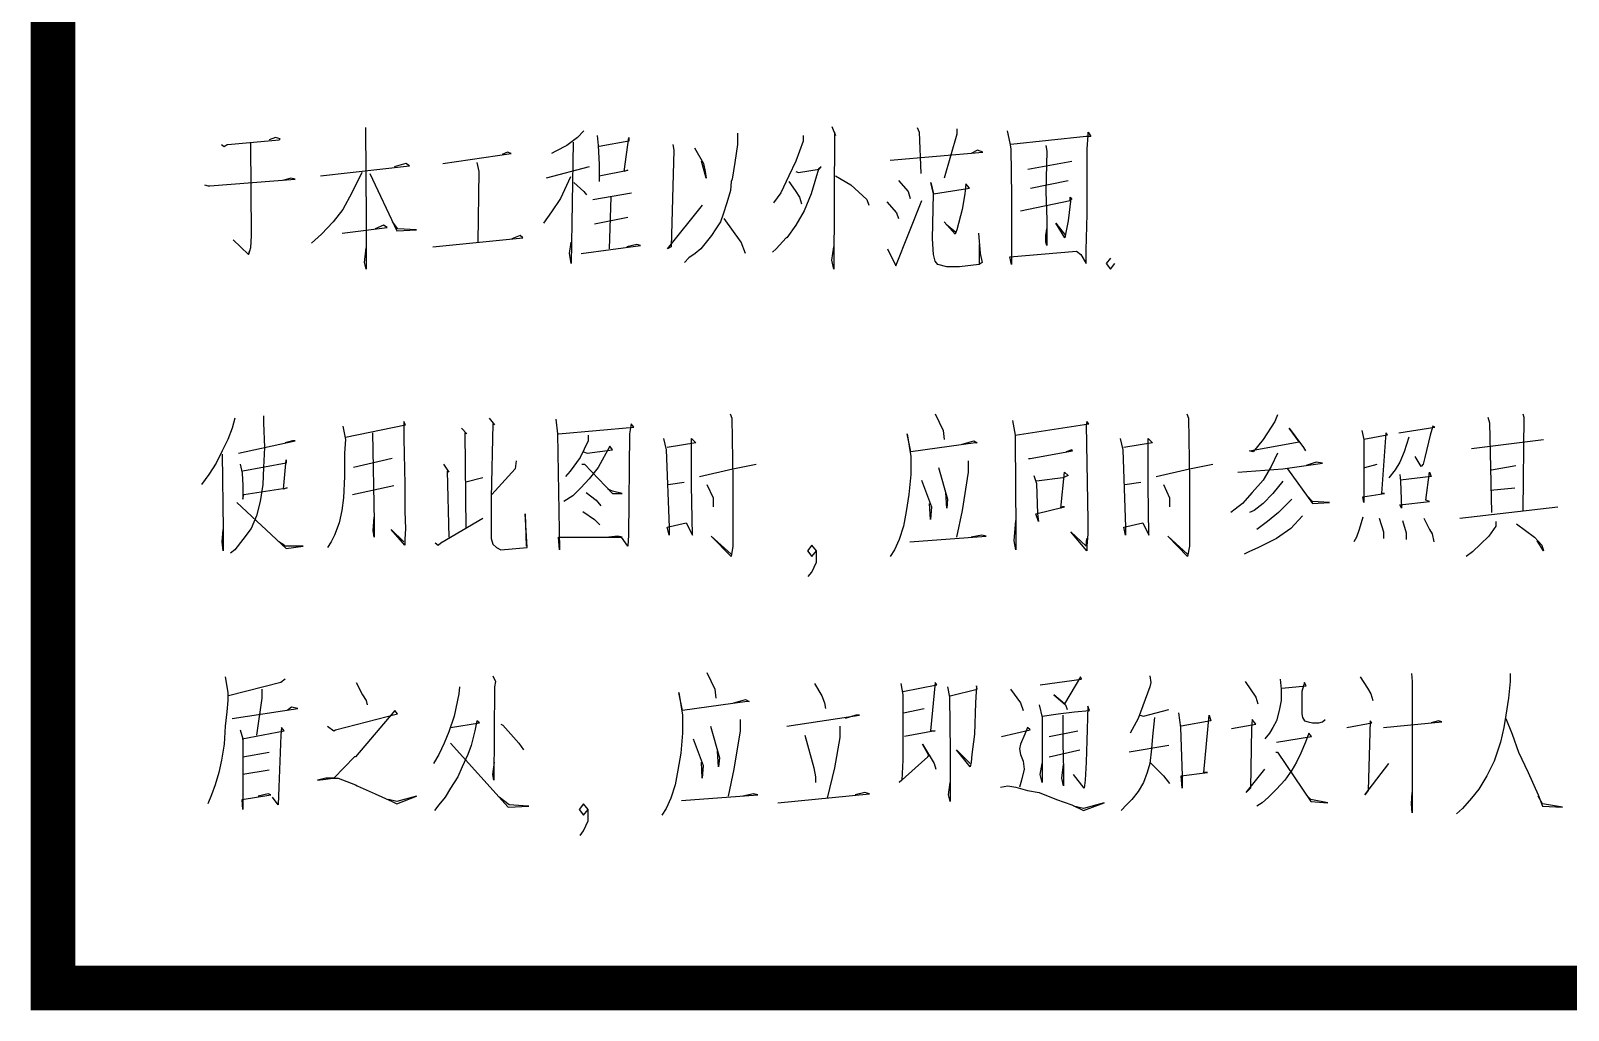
# Model space of a CAD drawing. Extents: x 39560 to 217760, y -140239 to 277665.
# Drawn here: x 136469 to 139986, y -77298 to -75058 of the extents above; entities that cross this region are included whole.
import ezdxf

# ---------------------------------------------------------------- set-up
doc = ezdxf.new("R2010")
doc.units = 0
doc.header["$LTSCALE"] = 1000
doc.header["$MEASUREMENT"] = 0
doc.layers.add('PUB_TITLE', color=4, linetype='Continuous')

msp = doc.modelspace()

# ---------------------------------------------------------------- linework, layer by layer
at = {"layer": 'PUB_TITLE'}
for p, q in [((136519.763, -50225.176), (136519.763, -77247.081)), ((137028.771, -75302.462), (137014.379, -75307.602)), ((137039.052, -75305.032), (137028.771, -75302.462)), ((137234.378, -75279.331), (137236.434, -75490.078)), ((137719.609, -75302.462), (137694.936, -75320.452)), ((137734.001, -75287.041), (137719.609, -75302.462)), ((137764.842, -75297.322), (137766.898, -75320.452)), ((137826.524, -75379.564), (137836.804, -75302.462)), ((137836.804, -75302.462), (137836.804, -75310.172)), ((138085.588, -75292.182), (138085.588, -75312.742)), ((138235.68, -75297.322), (138235.68, -75310.172)), ((138301.474, -75276.761), (138309.699, -75297.322)), ((138307.643, -75289.611), (138305.587, -75603.161)), ((138309.699, -75297.322), (138307.643, -75289.611)), ((138496.8, -75279.331), (138500.912, -75289.611)), ((138500.912, -75289.611), (138505.025, -75384.704)), ((138587.267, -75294.752), (138558.482, -75394.985)), ((138587.267, -75281.901), (138587.267, -75294.752)), ((138702.407, -75287.041), (138708.575, -75315.312)), ((138883.34, -75299.892), (138710.631, -75317.882)), ((138893.621, -75299.892), (138883.34, -75299.892)), ((138885.396, -75328.163), (138887.452, -75297.322)), ((138887.452, -75289.611), (138893.621, -75299.892)), ((138887.452, -75297.322), (138887.452, -75289.611)), ((136905.408, -75317.882), (136911.576, -75323.022)), ((136911.576, -75323.022), (136917.744, -75317.882)), ((136917.744, -75317.882), (136919.8, -75317.882)), ((136919.8, -75317.882), (137036.996, -75307.602)), ((136971.202, -75315.312), (136973.258, -75526.059)), ((137036.996, -75307.602), (137039.052, -75305.032)), ((137559.236, -75335.873), (137546.899, -75341.013)), ((137567.46, -75338.443), (137559.236, -75335.873)), ((137670.263, -75333.303), (137659.983, -75338.443)), ((137694.936, -75320.452), (137670.263, -75333.303)), ((137709.328, -75312.742), (137705.216, -75590.311)), ((137766.898, -75320.452), (137768.954, -75364.144)), ((137836.804, -75310.172), (137768.954, -75323.022)), ((137939.607, -75330.733), (137933.439, -75551.759)), ((137937.551, -75317.882), (137939.607, -75330.733)), ((137986.897, -75325.593), (138007.457, -75361.574)), ((138085.588, -75317.882), (138079.42, -75359.004)), ((138085.588, -75312.742), (138085.588, -75317.882)), ((138235.68, -75310.172), (138219.232, -75356.434)), ((138435.118, -75353.863), (138646.893, -75335.873)), ((138634.557, -75330.733), (138620.164, -75338.443)), ((138646.893, -75335.873), (138634.557, -75330.733)), ((138708.575, -75315.312), (138710.631, -75328.163)), ((138710.631, -75328.163), (138712.687, -75436.106)), ((138790.817, -75320.452), (138792.873, -75333.303)), ((138792.873, -75333.303), (138790.817, -75425.826)), ((138885.396, -75407.835), (138885.396, -75328.163)), ((137131.575, -75389.845), (137335.125, -75366.714)), ((137326.901, -75361.574), (137300.172, -75369.284)), ((137335.125, -75366.714), (137326.901, -75361.574)), ((137411.199, -75361.574), (137567.46, -75338.443)), ((137489.329, -75359.004), (137493.442, -75379.564)), ((137746.337, -75369.284), (137647.646, -75394.985)), ((137768.954, -75364.144), (137768.954, -75402.695)), ((138013.626, -75394.985), (138003.345, -75356.434)), ((138007.457, -75361.574), (138011.569, -75379.564)), ((138079.42, -75359.004), (138073.251, -75397.555)), ((138219.232, -75356.434), (138202.783, -75389.845)), ((138276.802, -75369.284), (138270.633, -75374.424)), ((138272.689, -75374.424), (138276.802, -75369.284)), ((138749.696, -75374.424), (138850.443, -75356.434)), ((136878.679, -75412.975), (137074.005, -75397.555)), ((137063.724, -75394.985), (137045.22, -75400.125)), ((137074.005, -75397.555), (137063.724, -75394.985)), ((137226.153, -75382.134), (137203.537, -75428.396)), ((137244.658, -75384.704), (137306.34, -75515.778)), ((137493.442, -75379.564), (137491.386, -75541.479)), ((137703.16, -75392.415), (137680.543, -75441.246)), ((137711.384, -75405.265), (137734.001, -75425.826)), ((137768.954, -75389.845), (137834.748, -75376.994)), ((137834.748, -75376.994), (137826.524, -75379.564)), ((138011.569, -75379.564), (138013.626, -75394.985)), ((138071.195, -75402.695), (138069.139, -75423.256)), ((138073.251, -75397.555), (138071.195, -75402.695)), ((138202.783, -75389.845), (138184.279, -75428.396)), ((138202.783, -75402.695), (138217.176, -75423.256)), ((138219.232, -75379.564), (138225.4, -75382.134)), ((138225.4, -75382.134), (138272.689, -75374.424)), ((138270.633, -75374.424), (138254.185, -75430.966)), ((138309.699, -75389.845), (138344.652, -75410.405)), ((138453.623, -75400.125), (138476.24, -75425.826)), ((138527.641, -75405.265), (138533.809, -75430.966)), ((138533.809, -75430.966), (138527.641, -75405.265)), ((138607.828, -75407.835), (138605.772, -75430.966)), ((138616.052, -75418.115), (138607.828, -75407.835)), ((138755.864, -75418.115), (138842.219, -75400.125)), ((138885.396, -75477.227), (138885.396, -75407.835)), ((136866.342, -75410.405), (136874.567, -75412.975)), ((136874.567, -75412.975), (136878.679, -75412.975)), ((137203.537, -75428.396), (137182.976, -75466.947)), ((137680.543, -75441.246), (137659.983, -75472.087)), ((137734.001, -75425.826), (137740.169, -75433.536)), ((137754.562, -75443.816), (137842.972, -75428.396)), ((137795.683, -75438.676), (137791.571, -75556.9)), ((138069.139, -75423.256), (138060.915, -75451.526)), ((138184.279, -75428.396), (138167.83, -75451.526)), ((138217.176, -75423.256), (138227.456, -75438.676)), ((138227.456, -75438.676), (138231.568, -75454.096)), ((138254.185, -75430.966), (138237.736, -75469.517)), ((138344.652, -75410.405), (138381.661, -75443.816)), ((138476.24, -75425.826), (138480.352, -75441.246)), ((138531.753, -75533.769), (138533.809, -75430.966)), ((138533.809, -75430.966), (138616.052, -75418.115)), ((138605.772, -75430.966), (138599.604, -75466.947)), ((138712.687, -75436.106), (138712.687, -75515.778)), ((138790.817, -75425.826), (138792.873, -75490.078)), ((138848.387, -75441.246), (138842.219, -75492.648)), ((138846.331, -75438.676), (138850.443, -75443.816)), ((138846.331, -75446.386), (138846.331, -75438.676)), ((138850.443, -75443.816), (138848.387, -75441.246)), ((137182.976, -75466.947), (137160.359, -75495.218)), ((137659.983, -75472.087), (137641.478, -75497.788)), ((137925.215, -75556.9), (138005.401, -75456.667)), ((138052.691, -75477.227), (138046.523, -75495.218)), ((138060.915, -75451.526), (138052.691, -75477.227)), ((138237.736, -75469.517), (138219.232, -75502.928)), ((138381.661, -75443.816), (138385.773, -75456.667)), ((138426.894, -75448.956), (138449.511, -75474.657)), ((138447.455, -75595.451), (138507.081, -75446.386)), ((138449.511, -75474.657), (138453.623, -75487.508)), ((138599.604, -75466.947), (138587.267, -75513.208)), ((138733.248, -75469.517), (138846.331, -75446.386)), ((138883.34, -75559.47), (138885.396, -75477.227)), ((137160.359, -75495.218), (137133.631, -75523.489)), ((137180.92, -75520.919), (137283.723, -75508.068)), ((137236.434, -75490.078), (137236.434, -75603.161)), ((137275.499, -75502.928), (137256.994, -75510.638)), ((137283.723, -75508.068), (137275.499, -75502.928)), ((137308.396, -75510.638), (137296.06, -75495.218)), ((137306.34, -75515.778), (137351.573, -75513.208)), ((137351.573, -75513.208), (137308.396, -75510.638)), ((137834.748, -75484.937), (137758.674, -75500.358)), ((138036.242, -75510.638), (138025.962, -75526.059)), ((138046.523, -75495.218), (138036.242, -75510.638)), ((138093.812, -75541.479), (138054.747, -75487.508)), ((138219.232, -75502.928), (138198.671, -75531.199)), ((138583.155, -75523.489), (138558.482, -75495.218)), ((138562.594, -75500.358), (138585.211, -75518.348)), ((138587.267, -75513.208), (138583.155, -75523.489)), ((138790.817, -75526.059), (138792.873, -75510.638)), ((138792.873, -75490.078), (138792.873, -75549.189)), ((138813.434, -75497.788), (138836.051, -75526.059)), ((138833.995, -75531.199), (138813.434, -75497.788)), ((138842.219, -75492.648), (138836.051, -75523.489)), ((136932.136, -75536.339), (136967.089, -75569.75)), ((136967.089, -75569.75), (136932.136, -75536.339)), ((136973.258, -75526.059), (136971.202, -75554.33)), ((137133.631, -75523.489), (137111.014, -75544.049)), ((137388.582, -75551.759), (137594.189, -75531.199)), ((137588.021, -75526.059), (137569.516, -75533.769)), ((137594.189, -75531.199), (137588.021, -75526.059)), ((137701.104, -75567.18), (137705.216, -75541.479)), ((137855.309, -75546.619), (137832.692, -75551.759)), ((137863.533, -75549.189), (137855.309, -75546.619)), ((138013.626, -75541.479), (138001.289, -75556.9)), ((138025.962, -75526.059), (138013.626, -75541.479)), ((138104.092, -75567.18), (138093.812, -75541.479)), ((138196.615, -75531.199), (138173.998, -75556.9)), ((138198.671, -75531.199), (138196.615, -75531.199)), ((138533.809, -75569.75), (138531.753, -75533.769)), ((138636.613, -75520.919), (138640.725, -75567.18)), ((138638.669, -75546.619), (138638.669, -75590.311)), ((138712.687, -75515.778), (138712.687, -75592.881)), ((138790.817, -75541.479), (138790.817, -75526.059)), ((138792.873, -75549.189), (138790.817, -75541.479)), ((138836.051, -75523.489), (138833.995, -75531.199)), ((136971.202, -75554.33), (136967.089, -75569.75)), ((136967.089, -75569.75), (136969.146, -75562.04)), ((137232.322, -75587.741), (137236.434, -75554.33)), ((137705.216, -75590.311), (137701.104, -75567.18)), ((137727.833, -75567.18), (137863.533, -75549.189)), ((137933.439, -75551.759), (137925.215, -75556.9)), ((137974.56, -75577.46), (137964.28, -75587.741)), ((137988.953, -75567.18), (137974.56, -75577.46)), ((138001.289, -75556.9), (137988.953, -75567.18)), ((138173.998, -75556.9), (138165.774, -75564.61)), ((138301.474, -75582.6), (138305.587, -75551.759)), ((138305.587, -75603.161), (138301.474, -75582.6)), ((138428.95, -75556.9), (138447.455, -75595.451)), ((138537.922, -75585.171), (138533.809, -75569.75)), ((138640.725, -75567.18), (138644.837, -75587.741)), ((138708.575, -75574.89), (138860.724, -75562.04)), ((138712.687, -75592.881), (138708.575, -75574.89)), ((138860.724, -75562.04), (138871.004, -75569.75)), ((138871.004, -75569.75), (138883.34, -75590.311)), ((138883.34, -75590.311), (138883.34, -75559.47)), ((138938.617, -75578.053), (138928.574, -75590.607)), ((137236.434, -75603.161), (137232.322, -75587.741)), ((138544.09, -75592.881), (138537.922, -75585.171)), ((138564.65, -75598.021), (138544.09, -75592.881)), ((138593.435, -75598.021), (138564.65, -75598.021)), ((138638.669, -75592.881), (138593.435, -75598.021)), ((138644.837, -75587.741), (138638.669, -75592.881)), ((138928.574, -75590.607), (138938.617, -75603.161)), ((138938.617, -75603.161), (138948.66, -75590.607)), ((138068.658, -75933.797), (138072.77, -75944.077)), ((138537.44, -75933.797), (138555.945, -75972.348)), ((139113.138, -75933.797), (139117.25, -75944.077)), ((139882.106, -75933.797), (139884.162, -75941.507)), ((136929.599, -75967.208), (136919.319, -75992.909)), ((136935.767, -75944.077), (136929.599, -75967.208)), ((137001.561, -75938.937), (137001.561, -75954.358)), ((137001.561, -75954.358), (137003.617, -76010.9)), ((137182.495, -75962.068), (137188.663, -75992.909)), ((137188.663, -75987.769), (137326.419, -75959.498)), ((137322.307, -75951.788), (137322.307, -75990.339)), ((137326.419, -75959.498), (137322.307, -75951.788)), ((137453.895, -75967.208), (137466.232, -75980.059)), ((137517.633, -75944.077), (137529.97, -75959.498)), ((137525.857, -75956.928), (137521.745, -76126.553)), ((137529.97, -75959.498), (137525.857, -75956.928)), ((137669.782, -75946.648), (137673.894, -75980.059)), ((137675.95, -75980.059), (137848.659, -75964.638)), ((137842.491, -75956.928), (137838.379, -75980.059)), ((137848.659, -75964.638), (137842.491, -75956.928)), ((138072.77, -75944.077), (138074.826, -76085.432)), ((138714.262, -75949.218), (138720.43, -75982.629)), ((138720.43, -75982.629), (138889.027, -75956.928)), ((138884.915, -75951.788), (138882.859, -75959.498)), ((138882.859, -75959.498), (138886.971, -76177.955)), ((138889.027, -75956.928), (138884.915, -75951.788)), ((139117.25, -75944.077), (139119.306, -76085.432)), ((139314.632, -75951.788), (139287.903, -75992.909)), ((139320.8, -75936.367), (139314.632, -75951.788)), ((139347.529, -75967.208), (139380.426, -76010.9)), ((139370.146, -75998.049), (139347.529, -75967.208)), ((139598.369, -75977.488), (139680.611, -75964.638)), ((139676.499, -75962.068), (139670.331, -75982.629)), ((139680.611, -75964.638), (139676.499, -75962.068)), ((139801.919, -75941.507), (139806.031, -75954.358)), ((139806.031, -75954.358), (139810.143, -76159.964)), ((139884.162, -75941.507), (139882.106, -76154.824)), ((136919.319, -75992.909), (136906.982, -76018.61)), ((136943.992, -76023.75), (137073.524, -75995.479)), ((137067.355, -75995.479), (137050.907, -76000.619)), ((137073.524, -75995.479), (137067.355, -75995.479)), ((137188.663, -75992.909), (137186.607, -76023.75)), ((137250.345, -75977.488), (137254.457, -76180.525)), ((137322.307, -75990.339), (137324.363, -76095.712)), ((137462.119, -75977.488), (137464.176, -76195.945)), ((137466.232, -75980.059), (137462.119, -75977.488)), ((137673.894, -75980.059), (137678.006, -76244.777)), ((137743.8, -75995.479), (137725.296, -76034.03)), ((137743.8, -75982.629), (137743.8, -75995.479)), ((137838.379, -75980.059), (137836.323, -76211.366)), ((137916.509, -75990.339), (137922.678, -76016.04)), ((137990.528, -76000.619), (137924.734, -76010.9)), ((137980.247, -75990.339), (137990.528, -76000.619)), ((137980.247, -76098.282), (137980.247, -75990.339)), ((138473.702, -75980.059), (138481.927, -76031.46)), ((138481.927, -76021.18), (138473.702, -75980.059)), ((138629.963, -76000.619), (138481.927, -76021.18)), ((138555.945, -75972.348), (138558.001, -75992.909)), ((138599.122, -76003.189), (138625.851, -75995.479)), ((138625.851, -75995.479), (138634.075, -76000.619)), ((138634.075, -76000.619), (138629.963, -76000.619)), ((138720.43, -75982.629), (138720.43, -75992.909)), ((138720.43, -75992.909), (138722.486, -76201.085)), ((138960.989, -75990.339), (138967.158, -76016.04)), ((139035.008, -76000.619), (138969.214, -76010.9)), ((139024.727, -75990.339), (139035.008, -76000.619)), ((139024.727, -76098.282), (139024.727, -75990.339)), ((139257.062, -76018.61), (139370.146, -75998.049)), ((139287.903, -75992.909), (139265.287, -76021.18)), ((139514.07, -75972.348), (139518.182, -75992.909)), ((139571.64, -75982.629), (139518.182, -75992.909)), ((139518.182, -75992.909), (139518.182, -76067.441)), ((139559.304, -76116.273), (139569.584, -75977.488)), ((139569.584, -75977.488), (139571.64, -75982.629)), ((139620.986, -75987.769), (139610.705, -76021.18)), ((139670.331, -75982.629), (139657.995, -76034.03)), ((139764.91, -76013.47), (139929.395, -75992.909)), ((136906.982, -76018.61), (136892.59, -76046.881)), ((136906.982, -76026.32), (136909.039, -76198.515)), ((137003.617, -76010.9), (137001.561, -76057.161)), ((137046.795, -76105.992), (137052.963, -76039.17)), ((137052.963, -76039.17), (137052.963, -76046.881)), ((137186.607, -76023.75), (137186.607, -76077.722)), ((137295.578, -76036.6), (137207.168, -76057.161)), ((137725.296, -76034.03), (137702.679, -76064.871)), ((137733.52, -76021.18), (137741.744, -76023.75)), ((137741.744, -76023.75), (137799.314, -76016.04)), ((137793.146, -76008.329), (137766.417, -76057.161)), ((137799.314, -76016.04), (137793.146, -76008.329)), ((137922.678, -76016.04), (137928.846, -76193.375)), ((138481.927, -76031.46), (138481.927, -76072.581)), ((138751.271, -76036.6), (138755.383, -76036.6)), ((138755.383, -76036.6), (138852.018, -76018.61)), ((138849.962, -76016.04), (138837.626, -76021.18)), ((138852.018, -76018.61), (138849.962, -76016.04)), ((138967.158, -76016.04), (138973.326, -76193.375)), ((139265.287, -76021.18), (139257.062, -76018.61)), ((139320.8, -76023.75), (139306.408, -76054.591)), ((139380.426, -76010.9), (139384.538, -76018.61)), ((139610.705, -76021.18), (139600.425, -76044.311)), ((139649.771, -76054.591), (139635.378, -76031.46)), ((139657.995, -76034.03), (139653.883, -76049.451)), ((136876.142, -76072.581), (136859.693, -76095.712)), ((136892.59, -76046.881), (136876.142, -76072.581)), ((136948.104, -76049.451), (136952.216, -76070.011)), ((136952.216, -76070.011), (136954.272, -76098.282)), ((137052.963, -76046.881), (136954.272, -76064.871)), ((137001.561, -76057.161), (136999.505, -76095.712)), ((137412.774, -76049.451), (137425.11, -76067.441)), ((137420.998, -76064.871), (137425.11, -76216.506)), ((137425.11, -76067.441), (137420.998, -76064.871)), ((137577.259, -76059.731), (137523.801, -76118.843)), ((137579.315, -76041.74), (137577.259, -76059.731)), ((137702.679, -76064.871), (137692.399, -76077.722)), ((137729.408, -76049.451), (137735.576, -76049.451)), ((137735.576, -76049.451), (137799.314, -76116.273)), ((137766.417, -76057.161), (137745.856, -76082.862)), ((137998.752, -76077.722), (138074.826, -76059.731)), ((138074.826, -76059.731), (138128.284, -76049.451)), ((138481.927, -76072.581), (138477.815, -76118.843)), ((138545.665, -76057.161), (138566.225, -76129.123)), ((138613.515, -76067.441), (138599.122, -76154.824)), ((138613.515, -76041.74), (138613.515, -76067.441)), ((138763.607, -76075.151), (138769.776, -76093.142)), ((138825.289, -76149.684), (138833.514, -76067.441)), ((138841.738, -76075.151), (138829.401, -76080.292)), ((138833.514, -76067.441), (138841.738, -76075.151)), ((139043.232, -76077.722), (139119.306, -76059.731)), ((139119.306, -76059.731), (139172.764, -76049.451)), ((139230.334, -76067.441), (139333.137, -76059.731)), ((139306.408, -76054.591), (139287.903, -76085.432)), ((139333.137, -76059.731), (139423.604, -76046.881)), ((139343.417, -76059.731), (139400.987, -76139.403)), ((139409.211, -76044.311), (139386.594, -76052.021)), ((139423.604, -76046.881), (139409.211, -76044.311)), ((139518.182, -76067.441), (139518.182, -76136.833)), ((139520.239, -76057.161), (139549.023, -76049.451)), ((139590.145, -76062.301), (139575.752, -76080.292)), ((139600.425, -76044.311), (139590.145, -76062.301)), ((139600.425, -76072.581), (139602.481, -76088.002)), ((139653.883, -76049.451), (139649.771, -76054.591)), ((139660.051, -76131.693), (139668.275, -76067.441)), ((139668.275, -76067.441), (139672.387, -76077.722)), ((139810.143, -76062.301), (139865.657, -76052.021)), ((136954.272, -76098.282), (136954.272, -76129.123)), ((136956.328, -76118.843), (137055.019, -76103.422)), ((136999.505, -76095.712), (136993.337, -76134.263)), ((137055.019, -76103.422), (137046.795, -76105.992)), ((137186.607, -76077.722), (137184.551, -76126.553)), ((137205.112, -76118.843), (137299.691, -76098.282)), ((137324.363, -76095.712), (137324.363, -76149.684)), ((137503.241, -76080.292), (137464.176, -76090.572)), ((137727.352, -76103.422), (137708.847, -76121.413)), ((137745.856, -76082.862), (137727.352, -76103.422)), ((137799.314, -76111.133), (137789.034, -76105.992)), ((137821.931, -76116.273), (137799.314, -76111.133)), ((137926.79, -76095.712), (137963.799, -76090.572)), ((137982.303, -76211.366), (137980.247, -76098.282)), ((138015.2, -76095.712), (138029.593, -76126.553)), ((138074.826, -76085.432), (138074.826, -76172.814)), ((138506.599, -76085.432), (138529.216, -76147.114)), ((138829.401, -76080.292), (138769.776, -76088.002)), ((138769.776, -76093.142), (138771.832, -76162.534)), ((138971.27, -76095.712), (139008.279, -76090.572)), ((139026.783, -76211.366), (139024.727, -76098.282)), ((139059.68, -76095.712), (139074.073, -76126.553)), ((139119.306, -76085.432), (139119.306, -76172.814)), ((139287.903, -76085.432), (139263.231, -76113.703)), ((139333.137, -76088.002), (139310.52, -76116.273)), ((139672.387, -76077.722), (139602.481, -76085.432)), ((139602.481, -76088.002), (139604.537, -76149.684)), ((139808.087, -76108.563), (139863.601, -76103.422)), ((136939.879, -76136.833), (137052.963, -76242.207)), ((136954.272, -76129.123), (136956.328, -76118.843)), ((136993.337, -76134.263), (136985.113, -76167.674)), ((137184.551, -76126.553), (137180.439, -76154.824)), ((137521.745, -76126.553), (137521.745, -76198.515)), ((137708.847, -76121.413), (137688.286, -76134.263)), ((137739.688, -76113.703), (137762.305, -76131.693)), ((137762.305, -76131.693), (137772.585, -76144.544)), ((137799.314, -76116.273), (137821.931, -76116.273)), ((138029.593, -76126.553), (138029.593, -76147.114)), ((138477.815, -76118.843), (138471.646, -76157.394)), ((138527.16, -76175.385), (138525.104, -76139.403)), ((138564.169, -76149.684), (138562.113, -76113.703)), ((138566.225, -76129.123), (138564.169, -76149.684)), ((139074.073, -76126.553), (139074.073, -76147.114)), ((139240.614, -76139.403), (139224.165, -76152.254)), ((139263.231, -76113.703), (139240.614, -76139.403)), ((139287.903, -76139.403), (139267.343, -76154.824)), ((139310.52, -76116.273), (139287.903, -76139.403)), ((139353.697, -76129.123), (139322.857, -76159.964)), ((139400.987, -76134.263), (139388.651, -76121.413)), ((139440.052, -76136.833), (139400.987, -76134.263)), ((139400.987, -76139.403), (139440.052, -76136.833)), ((139516.126, -76123.983), (139565.472, -76116.273)), ((139518.182, -76136.833), (139516.126, -76123.983)), ((139565.472, -76116.273), (139559.304, -76116.273)), ((139600.425, -76141.974), (139668.275, -76134.263)), ((139604.537, -76149.684), (139600.425, -76141.974)), ((139668.275, -76134.263), (139660.051, -76131.693)), ((136985.113, -76167.674), (136972.776, -76195.945)), ((137180.439, -76154.824), (137174.271, -76183.095)), ((137252.401, -76201.085), (137254.457, -76170.244)), ((137254.457, -76180.525), (137254.457, -76216.506)), ((137324.363, -76149.684), (137324.363, -76157.394)), ((137324.363, -76157.394), (137326.419, -76195.945)), ((137406.606, -76229.356), (137503.241, -76172.814)), ((137599.876, -76162.534), (137601.932, -76237.066)), ((137603.988, -76239.637), (137599.876, -76162.534)), ((137731.464, -76157.394), (137758.193, -76175.385)), ((137758.193, -76175.385), (137770.529, -76188.235)), ((138074.826, -76172.814), (138074.826, -76237.066)), ((138471.646, -76157.394), (138465.478, -76190.805)), ((138529.216, -76147.114), (138527.16, -76175.385)), ((138599.122, -76154.824), (138586.786, -76216.506)), ((138718.374, -76224.216), (138722.486, -76177.955)), ((138767.719, -76162.534), (138833.514, -76147.114)), ((138773.888, -76180.525), (138767.719, -76162.534)), ((138771.832, -76162.534), (138773.888, -76180.525)), ((138829.401, -76147.114), (138825.289, -76149.684)), ((138833.514, -76147.114), (138829.401, -76147.114)), ((138886.971, -76177.955), (138886.971, -76185.665)), ((139119.306, -76172.814), (139119.306, -76237.066)), ((139224.165, -76152.254), (139213.885, -76159.964)), ((139267.343, -76154.824), (139257.062, -76159.964)), ((139298.184, -76180.525), (139273.511, -76198.515)), ((139322.857, -76159.964), (139298.184, -76180.525)), ((139378.37, -76167.674), (139351.641, -76195.945)), ((139516.126, -76170.244), (139507.902, -76198.515)), ((139553.136, -76172.814), (139563.416, -76203.655)), ((139606.593, -76177.955), (139614.817, -76206.226)), ((139655.939, -76172.814), (139668.275, -76198.515)), ((139738.181, -76172.814), (139962.292, -76147.114)), ((139820.424, -76180.525), (139820.424, -76190.805)), ((136906.982, -76226.786), (136909.039, -76198.515)), ((136909.039, -76198.515), (136909.039, -76247.347)), ((136972.776, -76195.945), (136954.272, -76221.646)), ((137163.99, -76211.366), (137155.766, -76226.786)), ((137174.271, -76183.095), (137163.99, -76211.366)), ((137254.457, -76216.506), (137252.401, -76201.085)), ((137293.522, -76198.515), (137322.307, -76226.786)), ((137324.363, -76234.496), (137293.522, -76198.515)), ((137326.419, -76195.945), (137324.363, -76221.646)), ((137521.745, -76198.515), (137521.745, -76219.076)), ((137675.95, -76216.506), (137821.931, -76216.506)), ((137678.006, -76244.777), (137675.95, -76216.506)), ((137811.65, -76213.936), (137791.09, -76216.506)), ((137821.931, -76216.506), (137811.65, -76213.936)), ((137834.267, -76237.066), (137819.874, -76216.506)), ((137836.323, -76211.366), (137834.267, -76237.066)), ((137924.734, -76193.375), (137967.911, -76183.095)), ((137928.846, -76211.366), (137924.734, -76193.375)), ((137928.846, -76193.375), (137928.846, -76211.366)), ((137967.911, -76183.095), (137982.303, -76211.366)), ((138025.481, -76213.936), (138070.714, -76255.057)), ((138070.714, -76260.197), (138025.481, -76213.936)), ((138465.478, -76190.805), (138455.198, -76221.646)), ((138479.871, -76226.786), (138654.636, -76213.936)), ((138644.356, -76211.366), (138619.683, -76216.506)), ((138654.636, -76213.936), (138644.356, -76211.366)), ((138722.486, -76201.085), (138722.486, -76244.777)), ((138847.906, -76203.655), (138882.859, -76237.066)), ((138884.915, -76247.347), (138847.906, -76203.655)), ((138886.971, -76208.796), (138884.915, -76237.066)), ((138886.971, -76185.665), (138886.971, -76208.796)), ((138969.214, -76193.375), (139012.391, -76183.095)), ((138973.326, -76211.366), (138969.214, -76193.375)), ((138973.326, -76193.375), (138973.326, -76211.366)), ((139012.391, -76183.095), (139026.783, -76211.366)), ((139069.961, -76213.936), (139115.194, -76255.057)), ((139115.194, -76260.197), (139069.961, -76213.936)), ((139351.641, -76195.945), (139318.744, -76219.076)), ((139501.734, -76216.506), (139495.566, -76226.786)), ((139507.902, -76198.515), (139501.734, -76216.506)), ((139563.416, -76203.655), (139563.416, -76219.076)), ((139614.817, -76206.226), (139614.817, -76221.646)), ((139668.275, -76198.515), (139674.443, -76208.796)), ((139674.443, -76208.796), (139678.555, -76226.786)), ((139803.975, -76213.936), (139785.471, -76231.926)), ((139820.424, -76190.805), (139803.975, -76213.936)), ((139867.713, -76185.665), (139908.834, -76216.506)), ((139908.834, -76216.506), (139925.283, -76234.496)), ((136909.039, -76247.347), (136906.982, -76226.786)), ((136935.767, -76244.777), (136925.487, -76252.487)), ((136954.272, -76221.646), (136935.767, -76244.777)), ((137048.851, -76234.496), (137036.514, -76226.786)), ((137050.907, -76237.066), (137048.851, -76234.496)), ((137092.028, -76237.066), (137050.907, -76237.066)), ((137052.963, -76242.207), (137092.028, -76237.066)), ((137155.766, -76226.786), (137147.542, -76239.637)), ((137324.363, -76221.646), (137324.363, -76234.496)), ((137394.269, -76229.356), (137400.438, -76234.496)), ((137400.438, -76234.496), (137406.606, -76229.356)), ((137521.745, -76219.076), (137525.857, -76231.926)), ((137525.857, -76231.926), (137534.082, -76239.637)), ((137534.082, -76239.637), (137544.362, -76244.777)), ((137544.362, -76244.777), (137603.988, -76239.637)), ((138074.826, -76237.066), (138070.714, -76260.197)), ((138255.76, -76234.496), (138245.479, -76247.347)), ((138245.479, -76247.347), (138255.76, -76260.197)), ((138266.04, -76247.347), (138255.76, -76234.496)), ((138255.76, -76260.197), (138266.04, -76247.347)), ((138266.04, -76273.048), (138266.04, -76247.347)), ((138444.918, -76244.777), (138434.637, -76260.197)), ((138455.198, -76221.646), (138444.918, -76244.777)), ((138722.486, -76244.777), (138718.374, -76224.216)), ((138882.859, -76237.066), (138884.915, -76219.076)), ((138884.915, -76237.066), (138884.915, -76247.347)), ((139119.306, -76237.066), (139115.194, -76260.197)), ((139255.006, -76249.917), (139244.726, -76255.057)), ((139277.623, -76239.637), (139255.006, -76249.917)), ((139318.744, -76219.076), (139277.623, -76239.637)), ((139766.966, -76249.917), (139752.574, -76260.197)), ((139785.471, -76231.926), (139766.966, -76249.917)), ((139929.395, -76247.347), (139915.003, -76224.216)), ((139925.283, -76234.496), (139929.395, -76247.347)), ((138255.76, -76296.178), (138266.04, -76273.048)), ((138247.536, -76306.459), (138255.76, -76296.178)), ((137525.857, -76533.107), (137532.026, -76545.958)), ((138015.2, -76525.397), (138033.705, -76563.948)), ((139028.839, -76533.107), (139030.896, -76548.528)), ((139627.154, -76527.967), (139629.21, -76545.958)), ((139853.321, -76527.967), (139853.321, -76545.958)), ((136913.151, -76535.677), (136919.319, -76571.659)), ((137040.627, -76548.528), (136921.375, -76579.369)), ((136997.449, -76563.948), (136997.449, -76584.509)), ((137050.907, -76540.818), (137040.627, -76548.528)), ((137213.336, -76548.528), (137227.728, -76576.799)), ((137449.783, -76558.808), (137447.727, -76574.229)), ((137529.97, -76558.808), (137527.914, -76772.125)), ((137532.026, -76545.958), (137529.97, -76558.808)), ((138033.705, -76563.948), (138035.761, -76584.509)), ((138261.928, -76551.098), (138278.376, -76579.369)), ((138459.31, -76551.098), (138463.422, -76576.799)), ((138463.422, -76569.088), (138541.553, -76553.668)), ((138537.44, -76548.528), (138527.16, -76659.041)), ((138541.553, -76553.668), (138537.44, -76548.528)), ((138566.225, -76558.808), (138570.337, -76581.939)), ((138572.394, -76579.369), (138634.075, -76563.948)), ((138632.019, -76556.238), (138629.963, -76594.789)), ((138634.075, -76563.948), (138632.019, -76556.238)), ((138710.15, -76563.948), (138732.766, -76594.789)), ((138778, -76553.668), (138872.579, -76540.818)), ((138870.523, -76535.677), (138833.514, -76597.359)), ((138872.579, -76540.818), (138870.523, -76535.677)), ((139028.839, -76558.808), (139002.111, -76630.77)), ((139030.896, -76548.528), (139028.839, -76558.808)), ((139246.782, -76545.958), (139271.455, -76581.939)), ((139326.969, -76540.818), (139329.025, -76563.948)), ((139329.025, -76563.948), (139329.025, -76589.649)), ((139331.081, -76561.378), (139386.594, -76556.238)), ((139382.482, -76548.528), (139376.314, -76569.088)), ((139386.594, -76556.238), (139382.482, -76548.528)), ((139509.958, -76535.677), (139526.407, -76561.378)), ((139526.407, -76561.378), (139534.631, -76574.229)), ((139629.21, -76545.958), (139629.21, -76846.657)), ((139853.321, -76545.958), (139849.209, -76584.509)), ((136919.319, -76589.649), (136917.263, -76615.35)), ((136919.319, -76571.659), (136919.319, -76589.649)), ((136997.449, -76584.509), (136985.113, -76669.322)), ((137227.728, -76576.799), (137235.953, -76589.649)), ((137235.953, -76589.649), (137238.009, -76599.929)), ((137447.727, -76574.229), (137437.447, -76625.63)), ((137951.462, -76571.659), (137959.687, -76623.06)), ((137959.687, -76612.78), (137951.462, -76571.659)), ((138107.723, -76592.219), (137959.687, -76612.78)), ((138076.882, -76594.789), (138103.611, -76587.079)), ((138103.611, -76587.079), (138111.835, -76592.219)), ((138111.835, -76592.219), (138107.723, -76592.219)), ((138278.376, -76579.369), (138284.545, -76594.789)), ((138284.545, -76594.789), (138286.601, -76607.64)), ((138463.422, -76576.799), (138463.422, -76653.901)), ((138570.337, -76581.939), (138572.394, -76705.303)), ((138629.963, -76594.789), (138627.907, -76666.751)), ((138732.766, -76594.789), (138738.935, -76612.78)), ((138775.944, -76599.929), (138782.112, -76628.2)), ((138808.841, -76576.799), (138835.57, -76599.929)), ((138833.514, -76597.359), (138808.841, -76576.799)), ((138835.57, -76599.929), (138839.682, -76610.21)), ((138886.971, -76602.5), (138884.915, -76682.172)), ((138891.083, -76612.78), (138886.971, -76602.5)), ((139271.455, -76581.939), (139275.567, -76597.359)), ((139329.025, -76589.649), (139324.913, -76612.78)), ((139376.314, -76569.088), (139376.314, -76587.079)), ((139376.314, -76587.079), (139376.314, -76602.5)), ((139376.314, -76602.5), (139376.314, -76620.49)), ((139534.631, -76574.229), (139538.743, -76589.649)), ((139849.209, -76584.509), (139843.04, -76623.06)), ((136917.263, -76615.35), (136913.151, -76648.761)), ((136929.599, -76630.77), (137079.692, -76607.64)), ((137065.299, -76605.07), (137055.019, -76612.78)), ((137079.692, -76607.64), (137065.299, -76605.07)), ((137166.046, -76656.471), (137307.915, -76620.49)), ((137301.747, -76612.78), (137211.28, -76718.153)), ((137307.915, -76620.49), (137301.747, -76612.78)), ((137437.447, -76625.63), (137425.11, -76661.611)), ((137488.848, -76635.911), (137484.736, -76659.041)), ((137495.016, -76641.051), (137488.848, -76635.911)), ((137959.687, -76623.06), (137959.687, -76664.181)), ((138091.275, -76633.34), (138091.275, -76659.041)), ((138198.19, -76648.761), (138364.731, -76623.06)), ((138356.507, -76623.06), (138331.834, -76630.77)), ((138364.731, -76623.06), (138356.507, -76623.06)), ((138465.478, -76617.92), (138512.768, -76607.64)), ((138782.112, -76625.63), (138819.121, -76620.49)), ((138782.112, -76628.2), (138782.112, -76743.854)), ((138819.121, -76620.49), (138856.13, -76615.35)), ((138829.401, -76623.06), (138829.401, -76687.312)), ((138856.13, -76615.35), (138891.083, -76612.78)), ((139002.111, -76630.77), (138983.606, -76664.181)), ((139006.223, -76623.06), (139014.447, -76625.63)), ((139014.447, -76625.63), (139072.017, -76610.21)), ((139039.12, -76628.2), (139035.008, -76671.892)), ((139094.634, -76617.92), (139098.746, -76651.331)), ((139168.652, -76635.911), (139100.802, -76648.761)), ((139152.203, -76754.134), (139164.54, -76623.06)), ((139164.54, -76623.06), (139168.652, -76635.911)), ((139263.231, -76633.34), (139261.175, -76653.901)), ((139271.455, -76643.621), (139263.231, -76633.34)), ((139318.744, -76635.911), (139310.52, -76651.331)), ((139324.913, -76612.78), (139318.744, -76635.911)), ((139376.314, -76620.49), (139378.37, -76628.2)), ((139378.37, -76628.2), (139382.482, -76635.911)), ((139382.482, -76635.911), (139390.707, -76638.481)), ((139390.707, -76638.481), (139400.987, -76641.051)), ((139415.379, -76641.051), (139423.604, -76638.481)), ((139423.604, -76638.481), (139429.772, -76633.34)), ((139532.575, -76635.911), (139528.463, -76795.255)), ((139536.687, -76641.051), (139532.575, -76635.911)), ((139563.416, -76651.331), (139697.06, -76638.481)), ((139688.836, -76635.911), (139672.387, -76641.051)), ((139697.06, -76638.481), (139688.836, -76635.911)), ((139843.04, -76623.06), (139838.928, -76651.331)), ((139843.04, -76630.77), (139857.433, -76666.751)), ((136913.151, -76648.761), (136911.095, -76689.882)), ((136948.104, -76656.471), (136954.272, -76677.032)), ((136952.216, -76677.032), (137048.851, -76659.041)), ((137040.627, -76669.322), (137036.514, -76787.545)), ((137042.683, -76651.331), (137040.627, -76669.322)), ((137048.851, -76659.041), (137042.683, -76651.331)), ((137147.542, -76648.761), (137161.934, -76659.041)), ((137161.934, -76659.041), (137166.046, -76656.471)), ((137425.11, -76661.611), (137414.83, -76687.312)), ((137429.222, -76651.331), (137495.016, -76641.051)), ((137484.736, -76659.041), (137476.512, -76692.452)), ((137544.362, -76643.621), (137548.474, -76646.191)), ((137548.474, -76646.191), (137585.483, -76687.312)), ((137959.687, -76664.181), (137955.575, -76710.443)), ((138023.425, -76648.761), (138043.985, -76720.723)), ((138091.275, -76659.041), (138076.882, -76746.424)), ((138239.311, -76669.322), (138259.872, -76743.854)), ((138319.498, -76648.761), (138319.498, -76674.462)), ((138463.422, -76653.901), (138463.422, -76718.153)), ((138537.44, -76659.041), (138467.534, -76671.892)), ((138527.16, -76659.041), (138537.44, -76659.041)), ((138627.907, -76666.751), (138621.739, -76713.013)), ((138689.589, -76671.892), (138755.383, -76656.471)), ((138743.047, -76666.751), (138732.766, -76689.882)), ((138749.215, -76651.331), (138743.047, -76666.751)), ((138755.383, -76656.471), (138749.215, -76651.331)), ((138798.56, -76671.892), (138864.354, -76659.041)), ((139035.008, -76671.892), (139032.952, -76700.163)), ((139098.746, -76651.331), (139102.858, -76761.844)), ((139215.941, -76653.901), (139271.455, -76643.621)), ((139261.175, -76653.901), (139259.119, -76790.115)), ((139302.296, -76664.181), (139292.016, -76677.032)), ((139310.52, -76651.331), (139302.296, -76664.181)), ((139318.744, -76684.742), (139398.931, -76671.892)), ((139392.763, -76664.181), (139384.538, -76684.742)), ((139398.931, -76671.892), (139392.763, -76664.181)), ((139400.987, -76641.051), (139415.379, -76641.051)), ((139479.117, -76651.331), (139536.687, -76641.051)), ((139838.928, -76651.331), (139830.704, -76684.742)), ((139857.433, -76666.751), (139871.825, -76707.873)), ((136911.095, -76689.882), (136904.926, -76725.863)), ((136954.272, -76677.032), (136954.272, -76838.947)), ((136954.272, -76718.153), (137013.898, -76707.873)), ((137414.83, -76687.312), (137402.494, -76713.013)), ((137429.222, -76687.312), (137560.811, -76833.807)), ((137476.512, -76692.452), (137468.288, -76713.013)), ((137585.483, -76687.312), (137595.764, -76702.733)), ((137984.359, -76677.032), (138006.976, -76738.714)), ((138041.929, -76741.284), (138039.873, -76705.303)), ((138319.498, -76674.462), (138307.161, -76743.854)), ((138508.656, -76689.882), (138535.384, -76733.574)), ((138523.048, -76715.583), (138508.656, -76689.882)), ((138572.394, -76705.303), (138572.394, -76713.013)), ((138586.786, -76702.733), (138617.627, -76733.574)), ((138617.627, -76741.284), (138586.786, -76702.733)), ((138732.766, -76689.882), (138730.71, -76700.163)), ((138730.71, -76700.163), (138732.766, -76713.013)), ((138798.56, -76718.153), (138868.467, -76702.733)), ((138829.401, -76687.312), (138831.457, -76748.994)), ((138884.915, -76682.172), (138882.859, -76731.003)), ((139072.017, -76692.452), (138981.55, -76707.873)), ((139032.952, -76700.163), (139028.839, -76733.574)), ((139316.688, -76707.873), (139320.8, -76707.873)), ((139320.8, -76707.873), (139396.875, -76820.956)), ((139384.538, -76684.742), (139374.258, -76710.443)), ((139830.704, -76684.742), (139816.312, -76728.433)), ((139871.825, -76707.873), (139894.442, -76754.134)), ((136904.926, -76725.863), (136898.758, -76754.134)), ((137209.224, -76718.153), (137161.934, -76766.985)), ((137211.28, -76718.153), (137209.224, -76718.153)), ((137402.494, -76713.013), (137390.157, -76733.574)), ((137455.951, -76741.284), (137445.671, -76764.414)), ((137468.288, -76713.013), (137455.951, -76741.284)), ((137525.857, -76759.274), (137529.97, -76731.003)), ((137955.575, -76710.443), (137949.406, -76748.994)), ((138004.92, -76766.985), (138002.864, -76731.003)), ((138006.976, -76738.714), (138004.92, -76766.985)), ((138043.985, -76720.723), (138041.929, -76741.284)), ((138259.872, -76743.854), (138263.984, -76764.414)), ((138307.161, -76743.854), (138290.713, -76813.246)), ((138455.198, -76777.265), (138520.992, -76718.153)), ((138463.422, -76725.863), (138461.366, -76772.125)), ((138463.422, -76718.153), (138463.422, -76725.863)), ((138520.992, -76718.153), (138523.048, -76715.583)), ((138535.384, -76733.574), (138539.496, -76746.424)), ((138572.394, -76713.013), (138572.394, -76820.956)), ((138619.683, -76731.003), (138617.627, -76741.284)), ((138621.739, -76713.013), (138619.683, -76731.003)), ((138732.766, -76713.013), (138738.935, -76728.433)), ((138738.935, -76728.433), (138740.991, -76746.424)), ((138778, -76759.274), (138782.112, -76733.574)), ((138782.112, -76743.854), (138782.112, -76777.265)), ((138827.345, -76766.985), (138831.457, -76736.144)), ((138882.859, -76731.003), (138880.803, -76772.125)), ((139028.839, -76733.574), (139022.671, -76754.134)), ((139028.839, -76731.003), (139059.68, -76761.844)), ((139363.978, -76731.003), (139353.697, -76748.994)), ((139374.258, -76710.443), (139363.978, -76731.003)), ((139520.239, -76805.536), (139575.752, -76733.574)), ((139816.312, -76728.433), (139799.863, -76761.844)), ((136898.758, -76754.134), (136890.534, -76782.405)), ((137013.898, -76748.994), (136954.272, -76759.274)), ((137143.43, -76766.985), (137124.925, -76772.125)), ((137124.925, -76772.125), (137143.43, -76769.555)), ((137143.43, -76769.555), (137159.878, -76766.985)), ((137161.934, -76766.985), (137143.43, -76766.985)), ((137159.878, -76766.985), (137172.215, -76766.985)), ((137172.215, -76766.985), (137211.28, -76782.405)), ((137445.671, -76764.414), (137429.222, -76790.115)), ((137527.914, -76772.125), (137525.857, -76759.274)), ((137949.406, -76748.994), (137943.238, -76782.405)), ((138076.882, -76746.424), (138064.546, -76808.106)), ((138263.984, -76764.414), (138263.984, -76777.265)), ((138461.366, -76772.125), (138455.198, -76777.265)), ((138568.281, -76805.536), (138572.394, -76777.265)), ((138734.822, -76772.125), (138730.71, -76787.545)), ((138740.991, -76746.424), (138734.822, -76772.125)), ((138782.112, -76777.265), (138778, -76759.274)), ((138831.457, -76784.975), (138827.345, -76766.985)), ((138831.457, -76748.994), (138831.457, -76751.564)), ((138831.457, -76751.564), (138831.457, -76784.975)), ((138878.747, -76790.115), (138854.074, -76759.274)), ((138880.803, -76772.125), (138878.747, -76790.115)), ((139014.447, -76777.265), (139002.111, -76797.826)), ((139022.671, -76754.134), (139014.447, -76777.265)), ((139059.68, -76761.844), (139074.073, -76779.835)), ((139100.802, -76761.844), (139160.428, -76754.134)), ((139102.858, -76790.115), (139100.802, -76761.844)), ((139102.858, -76761.844), (139102.858, -76790.115)), ((139160.428, -76754.134), (139152.203, -76754.134)), ((139248.838, -76800.396), (139292.016, -76746.424)), ((139337.249, -76772.125), (139318.744, -76792.685)), ((139353.697, -76748.994), (139337.249, -76772.125)), ((139799.863, -76761.844), (139781.359, -76792.685)), ((139894.442, -76754.134), (139917.059, -76805.536)), ((136882.31, -76805.536), (136874.085, -76826.096)), ((136890.534, -76782.405), (136882.31, -76805.536)), ((136952.216, -76815.816), (137018.01, -76805.536)), ((137011.842, -76802.966), (136989.225, -76808.106)), ((137018.01, -76805.536), (137011.842, -76802.966)), ((137034.458, -76828.666), (137022.122, -76810.676)), ((137036.514, -76787.545), (137034.458, -76828.666)), ((137211.28, -76782.405), (137215.392, -76784.975)), ((137215.392, -76784.975), (137256.513, -76802.966)), ((137256.513, -76802.966), (137295.578, -76820.956)), ((137351.092, -76808.106), (137305.859, -76820.956)), ((137305.859, -76826.096), (137351.092, -76808.106)), ((137416.886, -76810.676), (137402.494, -76828.666)), ((137429.222, -76790.115), (137416.886, -76810.676)), ((137562.867, -76828.666), (137540.25, -76810.676)), ((137932.958, -76813.246), (137922.678, -76836.377)), ((137943.238, -76782.405), (137932.958, -76813.246)), ((137957.631, -76818.386), (138132.396, -76805.536)), ((138122.116, -76802.966), (138097.443, -76808.106)), ((138132.396, -76805.536), (138122.116, -76802.966)), ((138177.629, -76823.526), (138387.348, -76802.966)), ((138377.068, -76800.396), (138354.451, -76805.536)), ((138387.348, -76802.966), (138377.068, -76800.396)), ((138572.394, -76820.956), (138568.281, -76805.536)), ((138687.533, -76787.545), (138703.982, -76784.975)), ((138703.982, -76784.975), (138722.486, -76787.545)), ((138722.486, -76787.545), (138749.215, -76795.255)), ((138749.215, -76795.255), (138775.944, -76800.396)), ((138775.944, -76800.396), (138815.009, -76815.816)), ((139002.111, -76797.826), (138987.718, -76815.816)), ((139259.119, -76790.115), (139248.838, -76800.396)), ((139300.24, -76810.676), (139285.847, -76823.526)), ((139318.744, -76792.685), (139300.24, -76810.676)), ((139396.875, -76815.816), (139386.594, -76805.536)), ((139528.463, -76795.255), (139520.239, -76805.536)), ((139627.154, -76826.096), (139629.21, -76800.396)), ((139764.91, -76813.246), (139744.349, -76836.377)), ((139781.359, -76792.685), (139764.91, -76813.246)), ((139917.059, -76805.536), (139927.339, -76831.237)), ((139927.339, -76826.096), (139917.059, -76808.106)), ((136954.272, -76838.947), (136952.216, -76815.816)), ((137305.859, -76820.956), (137287.354, -76815.816)), ((137295.578, -76820.956), (137305.859, -76826.096)), ((137402.494, -76828.666), (137392.213, -76841.517)), ((137560.811, -76833.807), (137608.1, -76831.237)), ((137606.044, -76831.237), (137562.867, -76828.666)), ((137608.1, -76831.237), (137606.044, -76831.237)), ((137733.52, -76826.096), (137723.239, -76838.947)), ((137723.239, -76838.947), (137733.52, -76851.797)), ((137743.8, -76838.947), (137733.52, -76826.096)), ((137733.52, -76851.797), (137743.8, -76838.947)), ((137743.8, -76864.648), (137743.8, -76838.947)), ((137922.678, -76836.377), (137912.397, -76851.797)), ((138815.009, -76815.816), (138849.962, -76828.666)), ((138849.962, -76828.666), (138876.691, -76841.517)), ((138876.691, -76836.377), (138854.074, -76831.237)), ((138923.98, -76823.526), (138876.691, -76836.377)), ((138876.691, -76841.517), (138923.98, -76823.526)), ((138975.382, -76828.666), (138963.045, -76841.517)), ((138987.718, -76815.816), (138975.382, -76828.666)), ((139285.847, -76823.526), (139273.511, -76831.237)), ((139435.94, -76823.526), (139396.875, -76815.816)), ((139396.875, -76820.956), (139435.94, -76823.526)), ((139629.21, -76846.657), (139627.154, -76826.096)), ((139744.349, -76836.377), (139729.957, -76849.227)), ((139972.572, -76833.807), (139927.339, -76826.096)), ((139927.339, -76831.237), (139972.572, -76833.807)), ((137733.52, -76887.778), (137743.8, -76864.648)), ((137725.296, -76898.059), (137733.52, -76887.778)), ((136519.763, -77247.081), (143659.763, -77247.081))]:
    msp.add_line(p, q, dxfattribs=at)
at = {"layer": 'PUB_TITLE', "const_width": 102, "elevation": 8.28}
msp.add_lwpolyline([(143659.763, -50225.175), (136519.763, -50225.176), (136519.763, -77247.081), (143659.763, -77247.082)], dxfattribs=at)

doc.saveas('drawing.dxf')
